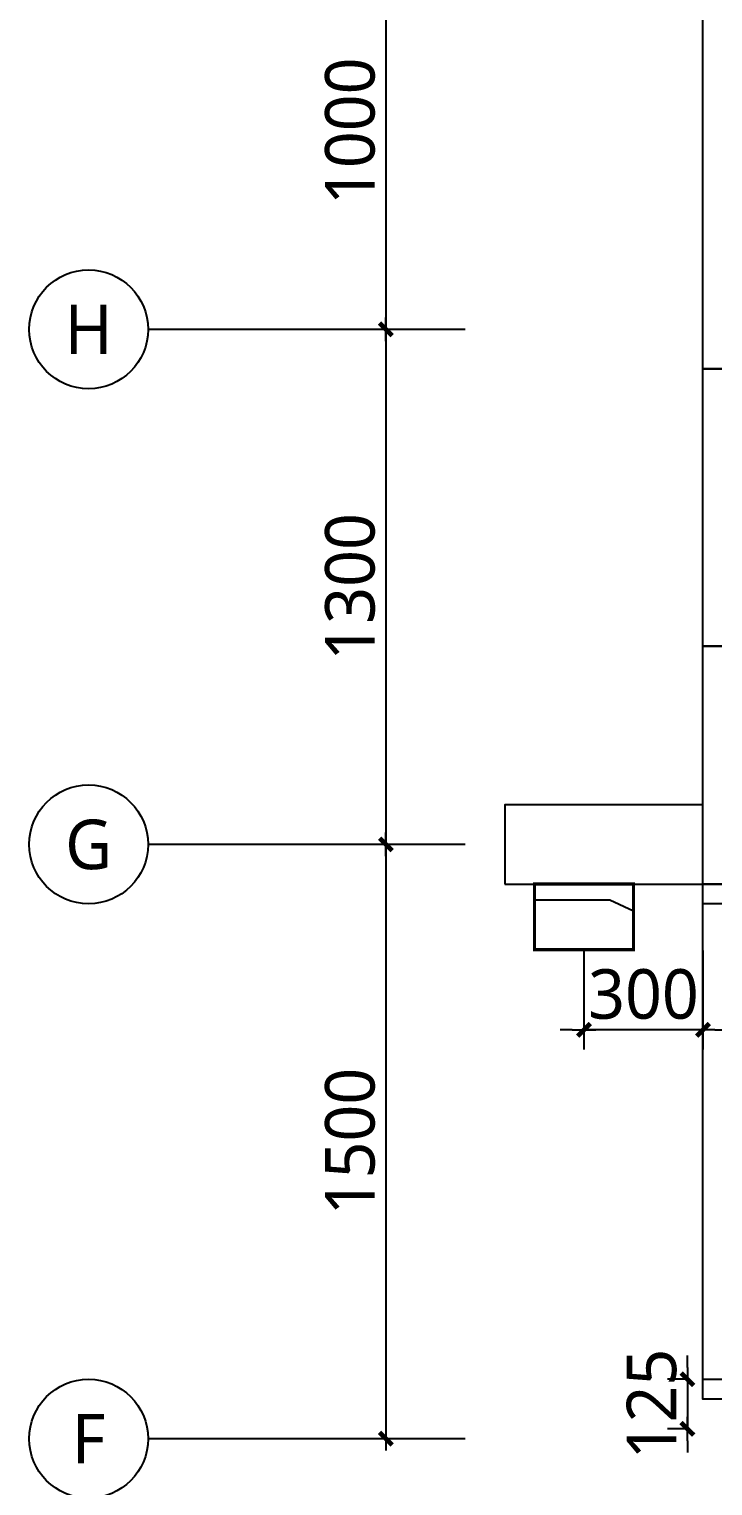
# Model space of a CAD drawing. Extents: x 3443499 to 7125205, y -1700016 to -264854.
# Drawn here: x 3443499 to 3445224, y -987255 to -983578 of the extents above; entities that cross this region are included whole.
import ezdxf
from ezdxf.enums import TextEntityAlignment as Align

# ---------------------------------------------------------------- set-up
doc = ezdxf.new("R2010")
doc.units = 0
doc.header["$LTSCALE"] = 1000
doc.header["$MEASUREMENT"] = 0
doc.layers.get('0').update_dxf_attribs({"linetype": 'CONTINUOUS'})
doc.layers.get('Defpoints').update_dxf_attribs({"linetype": 'CONTINUOUS'})
for name, color, linetype in [('A-墙体', 255, 'CONTINUOUS'), ('A-标注', 1, 'CONTINUOUS'), ('A-结构柱', 255, 'CONTINUOUS'), ('C-消防点位', 54, 'CONTINUOUS'), ('E-天花空调', 1, 'CONTINUOUS'), ('E-天花结构', 4, 'CONTINUOUS')]:
    doc.layers.add(name, color=color, linetype=linetype)
doc.styles.add('_TEL_DIM', font='SIMPLEX', dxfattribs={"width": 0.8, "height": 3.5, "bigfont": 'HZTXT'})
doc.styles.add('微软雅黑', font='msyh.ttf')
doc.dimstyles.new('K-SMD-50', dxfattribs={"dimscale": 50, "dimtxt": 2.5, "dimasz": 0.6, "dimexe": 1, "dimexo": 1, "dimgap": 0.5, "dimtad": 1, "dimdec": 0, "dimrnd": 5, "dimdsep": 46, "dimtxsty": '微软雅黑', "dimblk": 'YQTICK', "dimcen": 0, "dimclrd": 1, "dimclre": 1, "dimclrt": 1, "dimadec": 1, "dimazin": 2, "dimtfac": 1, "dimtdec": 0, "dimtix": 1, "dimtmove": 1, "dimatfit": 2, "dimldrblk": 'A', "dimfxl": 4, "dimfxlon": 1, "dimtolj": 1, "dimtzin": 0, "dimarcsym": 0})

# ---------------------------------------------------------------- blocks, each defined once
blk = doc.blocks.new('YQTICK')
at = {"color": 1}
blk.add_line((-1, 0), (1, 0), dxfattribs=at)
at = {"color": 1, "const_width": 0.4}
blk.add_lwpolyline([(0.53, 0.53), (-0.53, -0.53)], dxfattribs=at)
blk = doc.blocks.new('*D294')
at = {"layer": 'A-标注', "color": 1, "lineweight": -2, "transparency": 16777216}
for p, q in [((3444598.6, -983336.1), (3444348.6, -983336.1)), ((3444398.6, -983366.1), (3444398.6, -984306.1)), ((3444598.6, -984336.1), (3444348.6, -984336.1))]:
    blk.add_line(p, q, dxfattribs=at)
at = {"layer": 'Defpoints', "color": 0, "transparency": 16777216}
for p in [(3445198.7, -983336.1), (3444398.6, -984336.1), (3445198.7, -984336.1)]:
    blk.add_point(p, dxfattribs=at)
at = {"layer": 'A-标注', "color": 1, "lineweight": -2, "transparency": 16777216, "xscale": 30, "yscale": 30, "zscale": 30}
for p, rotation in [((3444398.6, -983336.1), 90), ((3444398.6, -984336.1), 270)]:
    blk.add_blockref('YQTICK', p, dxfattribs=dict(at, rotation=rotation))
at = {"layer": 'A-标注', "color": 1, "transparency": 16777216, "insert": (3444308.6, -983836.1), "char_height": 125, "attachment_point": 5, "rotation": 90, "style": '微软雅黑'}
blk.add_mtext('\\A1;1000', dxfattribs=at)
blk = doc.blocks.new('A')
at = {"color": 1}
for p, q in [((-1.44, 1.15), (-1.09, 1.44)), ((-1.09, 1.44), (0, 0)), ((-0.37, 0), (-2.13, 0)), ((-1.44, 1.15), (-0.37, 0)), ((-1.44, -1.15), (-0.37, 0)), ((-1.09, -1.44), (0, 0)), ((-1.44, -1.15), (-1.09, -1.44))]:
    blk.add_line(p, q, dxfattribs=at)
for points in [[(-1.44, 1.15), (-1.09, 1.44), (-0.37, 0), (0, 0)], [(-1.44, -1.15), (-1.09, -1.44), (-0.37, 0), (0, 0)]]:
    blk.add_solid(points, dxfattribs=at)
blk = doc.blocks.new('*D295')
at = {"layer": 'A-标注', "color": 1, "lineweight": -2, "transparency": 16777216}
for p, q in [((3444598.6, -984336.1), (3444348.6, -984336.1)), ((3444398.6, -984366.1), (3444398.6, -985606.1)), ((3444598.6, -985636.1), (3444348.6, -985636.1))]:
    blk.add_line(p, q, dxfattribs=at)
at = {"layer": 'Defpoints', "color": 0, "transparency": 16777216}
for p in [(3445198.7, -984336.1), (3444398.6, -985636.1), (3445198.6, -985636.1)]:
    blk.add_point(p, dxfattribs=at)
at = {"layer": 'A-标注', "color": 1, "lineweight": -2, "transparency": 16777216, "xscale": 30, "yscale": 30, "zscale": 30}
for p, rotation in [((3444398.6, -984336.1), 90), ((3444398.6, -985636.1), 270)]:
    blk.add_blockref('YQTICK', p, dxfattribs=dict(at, rotation=rotation))
at = {"layer": 'A-标注', "color": 1, "transparency": 16777216, "insert": (3444308.6, -984986.1), "char_height": 125, "attachment_point": 5, "rotation": 90, "style": '微软雅黑'}
blk.add_mtext('\\A1;1300', dxfattribs=at)
blk = doc.blocks.new('*D296')
at = {"layer": 'A-标注', "color": 1, "lineweight": -2, "transparency": 16777216}
for p, q in [((3444598.6, -985636.1), (3444348.6, -985636.1)), ((3444398.6, -985666.1), (3444398.6, -987106.1)), ((3444598.6, -987136.1), (3444348.6, -987136.1))]:
    blk.add_line(p, q, dxfattribs=at)
at = {"layer": 'Defpoints', "color": 0, "transparency": 16777216}
for p in [(3445198.6, -985636.1), (3444398.6, -987136.1), (3445198.6, -987136.1)]:
    blk.add_point(p, dxfattribs=at)
at = {"layer": 'A-标注', "color": 1, "lineweight": -2, "transparency": 16777216, "xscale": 30, "yscale": 30, "zscale": 30}
for p, rotation in [((3444398.6, -985636.1), 90), ((3444398.6, -987136.1), 270)]:
    blk.add_blockref('YQTICK', p, dxfattribs=dict(at, rotation=rotation))
at = {"layer": 'A-标注', "color": 1, "transparency": 16777216, "insert": (3444308.6, -986386.1), "char_height": 125, "attachment_point": 5, "rotation": 90, "style": '微软雅黑'}
blk.add_mtext('\\A1;1500', dxfattribs=at)
blk = doc.blocks.new('轴号&醒')
blk.add_circle((0, 0), 3)
at = {"style": '微软雅黑'}
blk.add_attdef('A', text='', height=2.5, dxfattribs=at).set_placement((0, 0), align=Align.MIDDLE_CENTER)
blk = doc.blocks.new('*D329')
at = {"layer": 'Defpoints', "color": 0, "transparency": 16777216}
for p in [(3445198.6, -986986.1), (3445159.4, -987111.1), (3445198.6, -987111.1)]:
    blk.add_point(p, dxfattribs=at)
at = {"layer": 'E-天花空调', "color": 1, "lineweight": -2, "transparency": 16777216}
for p, q in [((3445159.4, -986956.1), (3445159.4, -986926.1)), ((3445159.4, -986986.1), (3445109.4, -986986.1)), ((3445159.4, -986986.1), (3445159.4, -987111.1)), ((3445159.4, -987111.1), (3445109.4, -987111.1)), ((3445159.4, -987141.1), (3445159.4, -987171.1))]:
    blk.add_line(p, q, dxfattribs=at)
at = {"layer": 'E-天花空调', "color": 1, "lineweight": -2, "transparency": 16777216, "xscale": 30, "yscale": 30, "zscale": 30}
for p, rotation in [((3445159.4, -986986.1), 270), ((3445159.4, -987111.1), 90)]:
    blk.add_blockref('YQTICK', p, dxfattribs=dict(at, rotation=rotation))
at = {"layer": 'E-天花空调', "color": 1, "transparency": 16777216, "insert": (3445069.5, -987048.6), "char_height": 125, "attachment_point": 5, "rotation": 90, "style": '微软雅黑'}
blk.add_mtext('\\A1;125', dxfattribs=at)
blk = doc.blocks.new('$equip$00002617')
for p, q in [((0.625, 0.415), (-0.625, 0.415)), ((-0.625, 0.415), (-0.625, -0.415)), ((0.625, -0.415), (0.625, 0.415)), ((-0.625, 0.215), (0.325, 0.215)), ((0.325, 0.215), (0.625, 0.075)), ((-0.625, -0.415), (0.625, -0.415))]:
    blk.add_line(p, q)
at = {"linetype": 'Continuous', "const_width": 0.04}
blk.add_lwpolyline([(-0.625, 0.415), (0.625, 0.415), (0.625, -0.415), (-0.625, -0.415)], close=True, dxfattribs=at)
at = {"color": 1}
for p in [(0, 0.415), (-0.625, 0), (0.625, 0), (0.018, -0.415)]:
    blk.add_point(p, dxfattribs=at)
at = {"color": 7, "style": '_TEL_DIM', "flags": 1}
blk.add_attdef('A', text='', height=0.000025, dxfattribs=at).set_placement((0, 0), align=Align.MIDDLE_CENTER)
blk = doc.blocks.new('*D352')
at = {"layer": 'Defpoints', "color": 0, "transparency": 16777216}
for p in [(3444898.4, -985736.1), (3445198.6, -985736.1), (3444898.4, -986104.1)]:
    blk.add_point(p, dxfattribs=at)
at = {"layer": 'E-天花空调', "color": 1, "lineweight": -2, "transparency": 16777216}
for p, q in [((3444898.4, -985904.1), (3444898.4, -986154.1)), ((3445198.6, -985904.1), (3445198.6, -986154.1)), ((3444868.4, -986104.1), (3444838.4, -986104.1)), ((3445198.6, -986104.1), (3444898.4, -986104.1)), ((3445228.6, -986104.1), (3445258.6, -986104.1))]:
    blk.add_line(p, q, dxfattribs=at)
at = {"layer": 'E-天花空调', "color": 1, "lineweight": -2, "transparency": 16777216, "xscale": 30, "yscale": 30, "zscale": 30}
blk.add_blockref('YQTICK', (3444898.4, -986104.1), dxfattribs=at)
at = {"layer": 'E-天花空调', "color": 1, "lineweight": -2, "transparency": 16777216, "xscale": 30, "yscale": 30, "zscale": 30, "rotation": 180}
blk.add_blockref('YQTICK', (3445198.6, -986104.1), dxfattribs=at)
at = {"layer": 'E-天花空调', "color": 1, "transparency": 16777216, "insert": (3445048.5, -986014.5), "char_height": 125, "attachment_point": 5, "style": '微软雅黑'}
blk.add_mtext('\\A1;300', dxfattribs=at)

msp = doc.modelspace()

# ---------------------------------------------------------------- linework, layer by layer
at = {"layer": 'A-墙体'}
msp.add_lwpolyline([(3445198.7, -984436.1), (3445398.7, -984436.1), (3445398.7, -984936.1), (3446698.5, -984936.1), (3446698.5, -985136.1), (3445198.6, -985136.1), (3445198.7, -984436.1)], dxfattribs=at)
for points in [[(3445198.6, -985736.1), (3445398.4, -985736.1), (3445398.4, -985786.1), (3445198.6, -985786.1)], [(3445398.4, -987036.1), (3445198.4, -987036.1), (3445198.4, -986986.1), (3445398.4, -986986.1)]]:
    msp.add_lwpolyline(points, close=True, dxfattribs=at)
at = {"layer": 'A-标注'}
for p, q in [((3444398.6, -984336.1), (3443798.6, -984336.1)), ((3444398.6, -985636.1), (3443798.6, -985636.1)), ((3444398.6, -987136.1), (3443798.6, -987136.1))]:
    msp.add_line(p, q, dxfattribs=at)
at = {"layer": 'A-结构柱'}
for points in [[(3445198.7, -982736.1), (3445398.7, -982736.1), (3445398.7, -984436.1), (3445198.7, -984436.1)], [(3445198.6, -985136.1), (3445398.6, -985136.1), (3445398.6, -985736.1), (3445198.6, -985736.1)], [(3444698.6, -985736.1), (3445198.6, -985736.1), (3445198.6, -985536.1), (3444698.6, -985536.1)]]:
    msp.add_lwpolyline(points, close=True, dxfattribs=at)
at = {"layer": 'E-天花结构'}
msp.add_line((3445198.4, -986986.1), (3445198.4, -985786.1), dxfattribs=at)

# ---------------------------------------------------------------- block references
at = {"layer": 'A-标注', "xscale": 50.000002052222, "yscale": 50.000002052222, "zscale": 50.000002052222}
for p, values in [((3443648.6, -984336.1), {'A': 'H'}), ((3443648.6, -985636.1), {'A': 'G'}), ((3443648.6, -987136.1), {'A': 'F'})]:
    msp.add_blockref('轴号&醒', p, dxfattribs=at).add_auto_attribs(values)
at = {"layer": 'C-消防点位', "xscale": 200, "yscale": 200, "zscale": 200, "rotation": 1.491351055718745e-07}
msp.add_blockref('$equip$00002617', (3444898.4, -985819.1), dxfattribs=at)

# ---------------------------------------------------------------- dimensions: what is measured, and where the dimension line sits
at = {"layer": 'A-标注'}
for base, p1, p2, picture, middle in [((3444398.6, -984336.1), (3445198.7, -983336.1), (3445198.7, -984336.1), '*D294', (3444308.6, -983836.1)), ((3444398.6, -985636.1), (3445198.7, -984336.1), (3445198.6, -985636.1), '*D295', (3444308.6, -984986.1)), ((3444398.6, -987136.1), (3445198.6, -985636.1), (3445198.6, -987136.1), '*D296', (3444308.6, -986386.1))]:
    dim = msp.add_linear_dim(base=base, p1=p1, p2=p2, angle=90, dimstyle='K-SMD-50', dxfattribs=at)
    dim.commit()
    dim.dimension.update_dxf_attribs({"geometry": picture, "text_midpoint": middle})
at = {"layer": 'E-天花空调'}
dim = msp.add_linear_dim(base=(3444898.4, -986104.1), p1=(3445198.6, -985736.1), p2=(3444898.4, -985736.1), dimstyle='K-SMD-50', dxfattribs=at)
dim.commit()
dim.dimension.update_dxf_attribs({"geometry": '*D352', "text_midpoint": (3445048.5, -986014.5)})
dim = msp.add_linear_dim(base=(3445159.4, -987111.1), p1=(3445198.6, -986986.1), p2=(3445198.6, -987111.1), angle=90, dimstyle='K-SMD-50', dxfattribs=at)
dim.commit()
dim.dimension.update_dxf_attribs({"geometry": '*D329', "text_midpoint": (3445069.5, -987048.6)})

doc.saveas('drawing.dxf')
